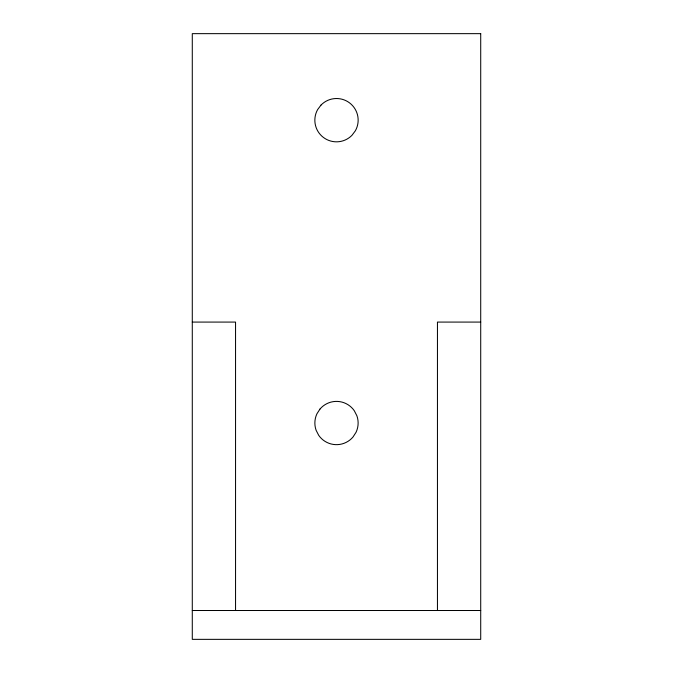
<?xml version="1.0" encoding="UTF-8"?>
<svg xmlns="http://www.w3.org/2000/svg" width="673" height="673" viewBox="0 0 673 673"><rect width="100%" height="100%" fill="white"/><g stroke="black" fill="none" stroke-linecap="round" stroke-linejoin="round"><path stroke-width="1.01" d="M192.285 322.081L235.55 322.081L235.55 610.504M480.715 322.081L437.45 322.081L437.45 610.504M192.285 610.504L480.715 610.504M320.012 409.024L316.949 413.769A21.629 21.629 0 0 0 316.125 430.308L318.708 435.33A21.629 21.629 0 0 0 352.989 437.029L356.051 432.285A21.629 21.629 0 0 0 356.875 415.754L354.292 410.723A21.629 21.629 0 0 0 320.012 409.024M321.055 105.03L317.656 109.548A21.629 21.629 0 0 0 351.945 135.323L355.344 130.806A21.629 21.629 0 0 0 321.055 105.03M480.715 33.65L192.285 33.65L192.285 639.35L480.715 639.35L480.715 33.65"/></g></svg>
